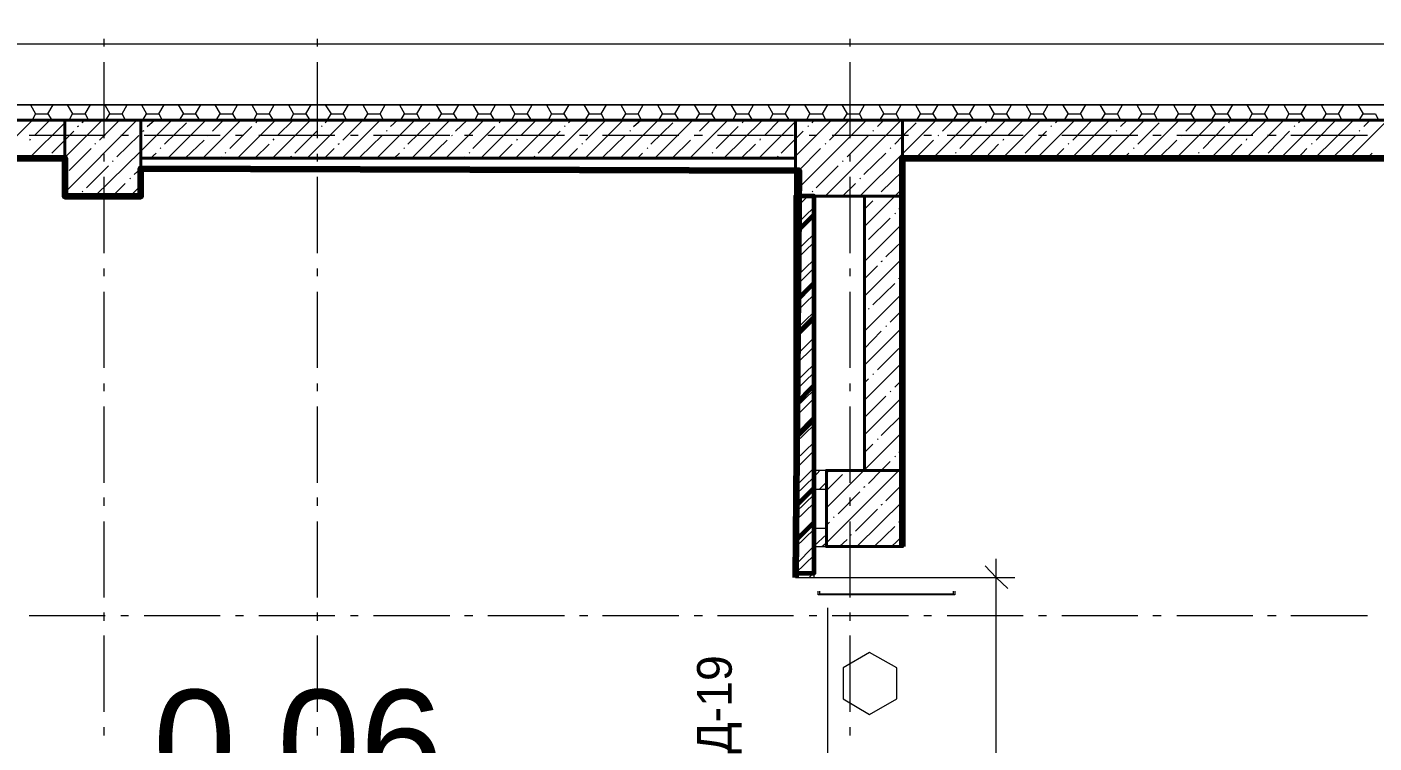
# Model space of a CAD drawing. Header units: millimetres. Extents: x -249154 to 415037, y -45458 to 354837.
# Drawn here: x -124751 to -115904, y 18835 to 23538 of the extents above; entities that cross this region are included whole.
import ezdxf

# ---------------------------------------------------------------- set-up
doc = ezdxf.new("R2010")
doc.units = ezdxf.units.MM
for name, color, linetype, lineweight in [('518 подвал шпакл базовая', 5, 'Continuous', 60), ('522 подвал шпакл финишная', 3, 'Continuous', 60), ('6.1.1) Кирпич 4 вып 28 п.', 20, 'Continuous', 60), ('696 покраска подвал', 211, 'Continuous', 120)]:
    doc.layers.add(name, color=color, linetype=linetype, lineweight=lineweight)
doc.layers.add('PDF _Текст', color=7, linetype='Continuous')
doc.styles.get("Standard").update_dxf_attribs({"font": 'arial.ttf'})

msp = doc.modelspace()

# ---------------------------------------------------------------- hatches: boundary and pattern name
at = {"layer": '6.1.1) Кирпич 4 вып 28 п.', "ltscale": 0.5}
h = msp.add_hatch(dxfattribs=at)
h.set_pattern_fill('ANSI32', color=256, scale=50)
h.paths.add_polyline_path([(-119703.7, 19951.7), (-119580.9, 19951.7), (-119580.9, 22425.7), (-119703.7, 22425.7)])

# ---------------------------------------------------------------- linework, layer by layer
at = {"lineweight": 9}
for points in [[(-145261.6, 8666.1), (-141207.4, 8666.1), (-141207.4, 909.4), (-104461.4, 909.4), (-104461.4, 23425.5), (-109621.2, 23425.5), (-118310, 23425.5), (-136505.1, 23425.5), (-136505.1, 29131.9), (-145320.9, 29131.9), (-145320.9, 28729.4)], [(-124245.1, 23408.6), (-124245.1, 23459.4)], [(-122842.8, 23408.6), (-122842.8, 23459.4)], [(-119343.6, 23408.6), (-119343.6, 23459.4)], [(-124245.1, 22807), (-124245.1, 23306.9)], [(-122842.8, 22807), (-122842.8, 23306.9)], [(-119343.6, 22807), (-119343.6, 23306.9)], [(-124728, 23027.3), (-124694.1, 22968), (-124613.6, 22968), (-124588.2, 22925.6)], [(-124613.6, 22968), (-124579.7, 23027.3)], [(-124486.5, 23027.3), (-124452.7, 22968), (-124367.9, 22968), (-124346.7, 22925.6)], [(-124367.9, 22968), (-124334, 23027.3)], [(-124240.8, 23027.3), (-124206.9, 22968), (-124126.5, 22968), (-124105.3, 22925.6)], [(-124126.5, 22968), (-124092.6, 23027.3)], [(-123999.4, 23027.3), (-123965.5, 22968), (-123885, 22968), (-123863.8, 22925.6)], [(-123885, 22968), (-123851.1, 23027.3)], [(-123757.9, 23027.3), (-123724, 22968), (-123643.5, 22968), (-123618.1, 22925.6)], [(-123643.5, 22968), (-123609.6, 23027.3)], [(-123516.4, 23027.3), (-123482.5, 22968), (-123402, 22968), (-123376.6, 22925.6)], [(-123402, 22968), (-123368.2, 23027.3)], [(-123275, 23027.3), (-123241.1, 22968), (-123160.6, 22968), (-123135.2, 22925.6)], [(-123160.6, 22968), (-123126.7, 23027.3)], [(-123033.5, 23027.3), (-122999.6, 22968), (-122919.1, 22968), (-122893.7, 22925.6)], [(-122919.1, 22968), (-122885.2, 23027.3)], [(-122792, 23027.3), (-122753.9, 22968), (-122673.4, 22968), (-122652.2, 22925.6)], [(-122673.4, 22968), (-122639.5, 23027.3)], [(-122546.3, 23027.3), (-122512.4, 22968), (-122431.9, 22968), (-122410.7, 22925.6)], [(-122431.9, 22968), (-122398, 23027.3)], [(-122304.8, 23027.3), (-122270.9, 22968), (-122190.4, 22968), (-122169.3, 22925.6)], [(-122190.4, 22968), (-122156.6, 23027.3)], [(-122063.4, 23027.3), (-122029.5, 22968), (-121949, 22968), (-121923.6, 22925.6)], [(-121949, 22968), (-121915.1, 23027.3)], [(-121821.9, 23027.3), (-121788, 22968), (-121707.5, 22968), (-121682.1, 22925.6)], [(-121707.5, 22968), (-121673.6, 23027.3)], [(-121580.4, 23027.3), (-121546.5, 22968), (-121466, 22968), (-121440.6, 22925.6)], [(-121466, 22968), (-121432.1, 23027.3)], [(-121338.9, 23027.3), (-121305.1, 22968), (-121224.6, 22968), (-121199.1, 22925.6)], [(-121224.6, 22968), (-121190.7, 23027.3)], [(-121093.2, 23027.3), (-121059.3, 22968), (-120978.9, 22968), (-120957.7, 22925.6)], [(-120978.9, 22968), (-120945, 23027.3)], [(-120851.8, 23027.3), (-120817.9, 22968), (-120737.4, 22968), (-120716.2, 22925.6)], [(-120737.4, 22968), (-120703.5, 23027.3)], [(-120610.3, 23027.3), (-120576.4, 22968), (-120495.9, 22968), (-120470.5, 22925.6)], [(-120495.9, 22968), (-120462, 23027.3)], [(-120368.8, 23027.3), (-120334.9, 22968), (-120254.4, 22968), (-120229, 22925.6)], [(-120254.4, 22968), (-120220.5, 23027.3)], [(-120127.3, 23027.3), (-120093.5, 22968), (-120013, 22968), (-119987.5, 22925.6)], [(-120013, 22968), (-119979.1, 23027.3)], [(-119885.9, 23027.3), (-119852, 22968), (-119771.5, 22968), (-119746.1, 22925.6)], [(-119771.5, 22968), (-119737.6, 23027.3)], [(-119644.4, 23027.3), (-119610.5, 22968), (-119525.8, 22968), (-119504.6, 22925.6)], [(-119525.8, 22968), (-119491.9, 23027.3)], [(-119398.7, 23027.3), (-119364.8, 22968), (-119284.3, 22968), (-119263.1, 22925.6)], [(-119284.3, 22968), (-119250.4, 23027.3)], [(-119157.2, 23027.3), (-119123.3, 22968), (-119042.8, 22968), (-119021.7, 22925.6)], [(-119042.8, 22968), (-119009, 23027.3)], [(-118915.8, 23027.3), (-118881.9, 22968), (-118801.4, 22968), (-118776, 22925.6)], [(-118801.4, 22968), (-118767.5, 23027.3)], [(-118674.3, 23027.3), (-118640.4, 22968), (-118559.9, 22968), (-118534.5, 22925.6)], [(-118559.9, 22968), (-118526, 23027.3)], [(-118432.8, 23027.3), (-118398.9, 22968), (-118318.4, 22968), (-118293, 22925.6)], [(-118318.4, 22968), (-118284.5, 23027.3)], [(-118191.3, 23027.3), (-118157.4, 22968), (-118077, 22968), (-118051.5, 22925.6)], [(-118077, 22968), (-118043.1, 23027.3)], [(-117949.9, 23027.3), (-117911.7, 22968), (-117831.3, 22968), (-117810.1, 22925.6)], [(-117831.3, 22968), (-117797.4, 23027.3)], [(-117704.2, 23027.3), (-117670.3, 22968), (-117589.8, 22968), (-117568.6, 22925.6)], [(-117589.8, 22968), (-117555.9, 23027.3)], [(-117462.7, 23027.3), (-117428.8, 22968), (-117348.3, 22968), (-117327.1, 22925.6)], [(-117348.3, 22968), (-117314.4, 23027.3)], [(-117221.2, 23027.3), (-117187.3, 22968), (-117106.8, 22968), (-117081.4, 22925.6)], [(-117106.8, 22968), (-117072.9, 23027.3)], [(-116979.7, 23027.3), (-116945.9, 22968), (-116865.4, 22968), (-116839.9, 22925.6)], [(-116865.4, 22968), (-116831.5, 23027.3)], [(-116738.3, 23027.3), (-116704.4, 22968), (-116623.9, 22968), (-116598.5, 22925.6)], [(-116623.9, 22968), (-116590, 23027.3)], [(-116496.8, 23027.3), (-116462.9, 22968), (-116382.4, 22968), (-116357, 22925.6)], [(-116382.4, 22968), (-116348.5, 23027.3)], [(-116251.1, 23027.3), (-116217.2, 22968), (-116136.7, 22968), (-116115.5, 22925.6)], [(-116136.7, 22968), (-116102.8, 23027.3)], [(-116009.6, 23027.3), (-115975.7, 22968), (-115895.2, 22968), (-115874.1, 22925.6)], [(-127358.8, 22925.6), (-104961.2, 22925.6), (-104961.2, 1409.2), (-140716, 1409.2)], [(-124965.3, 22675.7), (-124715.3, 22925.6)], [(-124736.5, 22675.7), (-124503.5, 22908.7), (-124486.5, 22925.6)], [(-124715.3, 22925.6), (-124694.1, 22968)], [(-124702.6, 22824), (-124600.9, 22925.6)], [(-124507.7, 22675.7), (-124503.5, 22679.9), (-124257.8, 22925.6)], [(-124503.5, 22451.2), (-124029, 22925.6)], [(-124473.8, 22925.6), (-124452.7, 22968)], [(-124389.1, 22908.7), (-124372.2, 22925.6)], [(-124304.4, 22425.7), (-124003.6, 22722.3), (-123800.3, 22925.6)], [(-124274.7, 22794.3), (-124143.4, 22925.6)], [(-124232.4, 22925.6), (-124206.9, 22968)], [(-123990.9, 22925.6), (-123965.5, 22968)], [(-123961.2, 22883.3), (-123914.6, 22925.6)], [(-123825.7, 22675.7), (-123575.7, 22925.6)], [(-123749.4, 22925.6), (-123724, 22968)], [(-123596.9, 22675.7), (-123347, 22925.6)], [(-123533.4, 22853.6), (-123461.4, 22925.6)], [(-123508, 22925.6), (-123482.5, 22968)], [(-123368.2, 22675.7), (-123118.2, 22925.6)], [(-123262.2, 22925.6), (-123241.1, 22968)], [(-123245.3, 22908.7), (-123241.1, 22917.2)], [(-123139.4, 22675.7), (-122889.4, 22925.6)], [(-123105.5, 22824), (-123003.8, 22925.6)], [(-123020.8, 22925.6), (-122999.6, 22968)], [(-122910.6, 22675.7), (-122660.7, 22925.6)], [(-122792, 22908.7), (-122775.1, 22925.6)], [(-122779.3, 22925.6), (-122753.9, 22968)], [(-122681.9, 22675.7), (-122431.9, 22925.6)], [(-122677.6, 22794.3), (-122546.3, 22925.6)], [(-122537.8, 22925.6), (-122512.4, 22968)], [(-122453.1, 22675.7), (-122203.2, 22925.6)], [(-122364.1, 22883.3), (-122317.5, 22925.6)], [(-122296.4, 22925.6), (-122270.9, 22968)], [(-122224.3, 22675.7), (-121974.4, 22925.6)], [(-122054.9, 22925.6), (-122029.5, 22968)], [(-121999.8, 22675.7), (-121749.9, 22925.6)], [(-121936.3, 22853.6), (-121860, 22925.6)], [(-121809.2, 22925.6), (-121788, 22968)], [(-121771, 22675.7), (-121521.1, 22925.6)], [(-121648.2, 22908.7), (-121644, 22917.2)], [(-121567.7, 22925.6), (-121546.5, 22968)], [(-121542.3, 22675.7), (-121292.3, 22925.6)], [(-121508.4, 22824), (-121406.7, 22925.6)], [(-121326.2, 22925.6), (-121305.1, 22968)], [(-121313.5, 22675.7), (-121063.6, 22925.6)], [(-121194.9, 22908.7), (-121178, 22925.6)], [(-121084.8, 22925.6), (-121059.3, 22968)], [(-121084.8, 22675.7), (-120834.8, 22925.6)], [(-121080.5, 22794.3), (-120949.2, 22925.6)], [(-120856, 22675.7), (-120606.1, 22925.6)], [(-120843.3, 22925.6), (-120817.9, 22968)], [(-120767, 22883.3), (-120720.4, 22925.6)], [(-120627.2, 22675.7), (-120377.3, 22925.6)], [(-120601.8, 22925.6), (-120576.4, 22968)], [(-120398.5, 22675.7), (-120148.5, 22925.6)], [(-120360.3, 22925.6), (-120334.9, 22968)], [(-120334.9, 22853.6), (-120262.9, 22925.6)], [(-120173.9, 22675.7), (-119919.8, 22925.6)], [(-120114.6, 22925.6), (-120093.5, 22968)], [(-120051.1, 22908.7), (-120046.9, 22917.2)], [(-119945.2, 22675.7), (-119703.7, 22917.2), (-119695.2, 22925.6)], [(-119907.1, 22824), (-119809.6, 22925.6)], [(-119873.2, 22925.6), (-119852, 22968)], [(-119716.4, 22675.7), (-119703.7, 22688.4), (-119466.5, 22925.6)], [(-119703.7, 22459.6), (-119237.7, 22925.6)], [(-119631.7, 22925.6), (-119610.5, 22968)], [(-119593.6, 22908.7), (-119580.9, 22925.6)], [(-119508.8, 22425.7), (-119009, 22925.6)], [(-119479.2, 22794.3), (-119352.1, 22925.6)], [(-119390.2, 22925.6), (-119364.8, 22968)], [(-119280.1, 22425.7), (-119000.5, 22705.3), (-118780.2, 22925.6)], [(-119165.7, 22883.3), (-119123.3, 22925.6)], [(-119148.8, 22925.6), (-119123.3, 22968)], [(-118907.3, 22925.6), (-118881.9, 22968)], [(-118801.4, 22675.7), (-118551.4, 22925.6)], [(-118737.8, 22853.6), (-118665.8, 22925.6)], [(-118665.8, 22925.6), (-118640.4, 22968)], [(-118572.6, 22675.7), (-118322.7, 22925.6)], [(-118454, 22908.7), (-118449.8, 22917.2)], [(-118420.1, 22925.6), (-118398.9, 22968)], [(-118343.8, 22675.7), (-118093.9, 22925.6)], [(-118310, 22824), (-118208.3, 22925.6)], [(-118178.6, 22925.6), (-118157.4, 22968)], [(-118119.3, 22675.7), (-117869.4, 22925.6)], [(-117996.5, 22908.7), (-117979.5, 22925.6)], [(-117937.2, 22925.6), (-117911.7, 22968)], [(-117890.6, 22675.7), (-117640.6, 22925.6)], [(-117882.1, 22794.3), (-117755, 22925.6)], [(-117695.7, 22925.6), (-117670.3, 22968)], [(-117661.8, 22675.7), (-117411.9, 22925.6)], [(-117568.6, 22883.3), (-117526.2, 22925.6)], [(-117454.2, 22925.6), (-117428.8, 22968)], [(-117433, 22675.7), (-117183.1, 22925.6)], [(-117212.7, 22925.6), (-117187.3, 22968)], [(-117204.3, 22675.7), (-116954.3, 22925.6)], [(-117140.7, 22853.6), (-117068.7, 22925.6)], [(-116975.5, 22675.7), (-116725.6, 22925.6)], [(-116971.3, 22925.6), (-116945.9, 22968)], [(-116856.9, 22908.7), (-116852.7, 22917.2)], [(-116746.7, 22675.7), (-116496.8, 22925.6)], [(-116725.6, 22925.6), (-116704.4, 22968)], [(-116712.9, 22824), (-116611.2, 22925.6)], [(-116518, 22675.7), (-116268, 22925.6)], [(-116484.1, 22925.6), (-116462.9, 22968)], [(-116399.4, 22908.7), (-116382.4, 22925.6)], [(-116293.5, 22675.7), (-116039.3, 22925.6)], [(-116285, 22794.3), (-116153.7, 22925.6)], [(-116242.6, 22925.6), (-116217.2, 22968)], [(-116064.7, 22675.7), (-115814.8, 22925.6)], [(-116001.2, 22925.6), (-115975.7, 22968)], [(-115971.5, 22883.3), (-115929.1, 22925.6)], [(-124736.5, 22828.2), (-124236.6, 22828.2)], [(-124588.2, 22709.6), (-124503.5, 22794.3), (-124444.2, 22853.6)], [(-124418.8, 22883.3), (-124410.3, 22887.5)], [(-124134.9, 22828.2), (-124084.1, 22828.2)], [(-123990.9, 22853.6), (-123982.4, 22857.9)], [(-123982.4, 22828.2), (-123482.5, 22828.2)], [(-123846.9, 22768.9), (-123702.8, 22908.7)], [(-123563, 22824), (-123554.6, 22828.2)], [(-123419, 22739.2), (-123275, 22883.3)], [(-123380.9, 22828.2), (-123330, 22828.2)], [(-123228.4, 22828.2), (-122728.5, 22828.2)], [(-122991.1, 22709.6), (-122847.1, 22853.6)], [(-122817.4, 22883.3), (-122813.2, 22887.5)], [(-122626.8, 22828.2), (-122576, 22828.2)], [(-122474.3, 22828.2), (-121974.4, 22828.2)], [(-122389.6, 22853.6), (-122385.3, 22857.9)], [(-122249.8, 22768.9), (-122105.7, 22908.7)], [(-121961.7, 22824), (-121957.4, 22828.2)], [(-121877, 22828.2), (-121821.9, 22828.2)], [(-121821.9, 22739.2), (-121677.9, 22883.3)], [(-121724.5, 22828.2), (-121220.3, 22828.2)], [(-121394, 22709.6), (-121250, 22853.6)], [(-121220.3, 22883.3), (-121216.1, 22887.5)], [(-121122.9, 22828.2), (-121067.8, 22828.2)], [(-120970.4, 22828.2), (-120470.5, 22828.2)], [(-120792.5, 22853.6), (-120788.2, 22857.9)], [(-120652.7, 22768.9), (-120508.6, 22908.7)], [(-120368.8, 22828.2), (-120313.7, 22828.2)], [(-120364.6, 22824), (-120360.3, 22828.2)], [(-120224.8, 22739.2), (-120080.7, 22883.3)], [(-120216.3, 22828.2), (-119716.4, 22828.2)], [(-119796.9, 22709.6), (-119703.7, 22802.8), (-119652.9, 22853.6)], [(-119623.2, 22883.3), (-119619, 22887.5)], [(-119614.8, 22828.2), (-119563.9, 22828.2)], [(-119462.2, 22828.2), (-118962.4, 22828.2)], [(-119195.4, 22853.6), (-119191.1, 22857.9)], [(-119051.3, 22768.9), (-119000.5, 22819.7), (-118911.5, 22908.7)], [(-118860.7, 22828.2), (-118809.8, 22828.2)], [(-118767.5, 22824), (-118763.2, 22828.2)], [(-118708.2, 22828.2), (-118208.3, 22828.2)], [(-118623.4, 22739.2), (-118483.6, 22883.3)], [(-118195.6, 22709.6), (-118055.8, 22853.6)], [(-118106.6, 22828.2), (-118055.8, 22828.2)], [(-118026.1, 22883.3), (-118021.9, 22887.5)], [(-117954.1, 22828.2), (-117454.2, 22828.2)], [(-117598.3, 22853.6), (-117594, 22857.9)], [(-117454.2, 22768.9), (-117314.4, 22908.7)], [(-117356.8, 22828.2), (-117301.7, 22828.2)], [(-117200, 22828.2), (-116700.1, 22828.2)], [(-117170.4, 22824), (-117166.1, 22828.2)], [(-117026.3, 22739.2), (-116886.5, 22883.3)], [(-116602.7, 22828.2), (-116547.6, 22828.2)], [(-116598.5, 22709.6), (-116458.7, 22853.6)], [(-116450.2, 22828.2), (-115946.1, 22828.2)], [(-116429, 22883.3), (-116424.8, 22887.5)], [(-116001.2, 22853.6), (-115996.9, 22857.9)], [(-124732.3, 22794.3), (-124728, 22802.8)], [(-124473.8, 22595.2), (-124329.8, 22739.2)], [(-124304.4, 22768.9), (-124300.1, 22773.1)], [(-124160.3, 22684.2), (-124016.3, 22824)], [(-123876.5, 22739.2), (-123872.3, 22743.5)], [(-123711.3, 22675.7), (-123588.4, 22794.3)], [(-123253.8, 22675.7), (-123160.6, 22768.9)], [(-123135.2, 22794.3), (-123126.7, 22802.8)], [(-122796.2, 22675.7), (-122732.7, 22739.2)], [(-122707.3, 22768.9), (-122698.8, 22773.1)], [(-122563.2, 22684.2), (-122419.2, 22824)], [(-122275.2, 22739.2), (-122270.9, 22743.5)], [(-122114.2, 22675.7), (-121991.3, 22794.3)], [(-121656.7, 22675.7), (-121563.5, 22768.9)], [(-121533.8, 22794.3), (-121529.6, 22802.8)], [(-121199.1, 22675.7), (-121135.6, 22739.2)], [(-121105.9, 22768.9), (-121101.7, 22773.1)], [(-120966.1, 22684.2), (-120822.1, 22824)], [(-120678.1, 22739.2), (-120673.8, 22743.5)], [(-120512.9, 22675.7), (-120394.2, 22794.3)], [(-120059.6, 22675.7), (-119966.4, 22768.9)], [(-119936.7, 22794.3), (-119932.5, 22802.8)], [(-119682.5, 22595.2), (-119538.5, 22739.2)], [(-119508.8, 22768.9), (-119504.6, 22773.1)], [(-119364.8, 22684.2), (-119225, 22824)], [(-119081, 22739.2), (-119076.7, 22743.5)], [(-118915.8, 22675.7), (-118797.1, 22794.3)], [(-118458.2, 22675.7), (-118369.3, 22768.9)], [(-118339.6, 22794.3), (-118335.4, 22802.8)], [(-118004.9, 22675.7), (-117941.4, 22739.2)], [(-117911.7, 22768.9), (-117907.5, 22773.1)], [(-117767.7, 22684.2), (-117627.9, 22824)], [(-117483.9, 22739.2), (-117479.6, 22743.5)], [(-117318.7, 22675.7), (-117200, 22794.3)], [(-116861.1, 22675.7), (-116772.2, 22768.9)], [(-116742.5, 22794.3), (-116738.3, 22802.8)], [(-116403.6, 22675.7), (-116344.3, 22739.2)], [(-116314.6, 22768.9), (-116310.4, 22773.1)], [(-116170.6, 22684.2), (-116026.6, 22824)], [(-124617.9, 22684.2), (-124613.6, 22688.4)], [(-124245.1, 22654.5), (-124245.1, 22705.3)], [(-124190, 22654.5), (-124185.8, 22658.7)], [(-123940.1, 22675.7), (-123901.9, 22709.6)], [(-123482.5, 22675.7), (-123474.1, 22684.2)], [(-123448.6, 22709.6), (-123444.4, 22713.8)], [(-123020.8, 22684.2), (-123012.3, 22688.4)], [(-122842.8, 22654.5), (-122842.8, 22705.3)], [(-122338.7, 22675.7), (-122304.8, 22709.6)], [(-121885.4, 22675.7), (-121877, 22684.2)], [(-121847.3, 22709.6), (-121843.1, 22713.8)], [(-121419.4, 22684.2), (-121415.2, 22688.4)], [(-120741.6, 22675.7), (-120707.7, 22709.6)], [(-120284.1, 22675.7), (-120279.9, 22684.2)], [(-120250.2, 22709.6), (-120246, 22713.8)], [(-119822.3, 22684.2), (-119818.1, 22688.4)], [(-119394.5, 22654.5), (-119390.2, 22658.7)], [(-119343.6, 22654.5), (-119343.6, 22705.3)], [(-119254.7, 22569.8), (-119110.6, 22709.6)], [(-118687, 22675.7), (-118682.8, 22684.2)], [(-118653.1, 22709.6), (-118648.9, 22713.8)], [(-118225.2, 22684.2), (-118221, 22688.4)], [(-117547.4, 22675.7), (-117513.5, 22709.6)], [(-117089.9, 22675.7), (-117085.7, 22684.2)], [(-117056, 22709.6), (-117051.8, 22713.8)], [(-116628.1, 22684.2), (-116623.9, 22688.4)], [(-115950.3, 22675.7), (-115916.4, 22709.6)], [(-124503.5, 22569.8), (-124499.3, 22574)], [(-124359.5, 22480.8), (-124215.4, 22624.9)], [(-124046, 22569.8), (-124003.6, 22607.9)], [(-119568.2, 22480.8), (-119424.1, 22624.9)], [(-119140.3, 22455.4), (-119000.5, 22591)], [(-124245.1, 22053), (-124245.1, 22552.8)], [(-124190, 22425.7), (-124105.3, 22510.5)], [(-124075.6, 22540.1), (-124071.4, 22544.4)], [(-124075.6, 22425.7), (-124003.6, 22493.5)], [(-122842.8, 22053), (-122842.8, 22552.8)], [(-119394.5, 22425.7), (-119309.7, 22510.5)], [(-119343.6, 22053), (-119343.6, 22552.8)], [(-119280.1, 22540.1), (-119275.8, 22544.4)], [(-119250.4, 22226.6), (-119051.3, 22425.7), (-119000.5, 22476.6)], [(-124389.1, 22455.4), (-124384.9, 22459.6)], [(-119703.7, 22404.6), (-119678.3, 22425.7)], [(-119703.7, 22345.3), (-119623.2, 22425.7)], [(-119593.6, 22455.4), (-119589.3, 22459.6)], [(-119250.4, 22341), (-119195.4, 22396.1)], [(-119165.7, 22425.7), (-119161.5, 22430)], [(-119165.7, 22425.7), (-119165.7, 22425.7)], [(-119703.7, 22235.1), (-119580.9, 22353.7)], [(-119051.3, 22311.4), (-119047.1, 22315.6)], [(-119025.9, 22341), (-119000.5, 22362.2)], [(-119703.7, 22175.8), (-119580.9, 22294.4)], [(-119250.4, 21997.9), (-119000.5, 22247.8)], [(-119225, 22141.9), (-119081, 22281.7)], [(-119703.7, 22061.4), (-119580.9, 22180)], [(-119703.7, 22006.4), (-119580.9, 22125)], [(-119110.6, 22027.5), (-119000.5, 22133.4)], [(-119250.4, 22112.3), (-119246.2, 22116.5)], [(-124245.1, 21900.4), (-124245.1, 21951.3)], [(-122842.8, 21900.4), (-122842.8, 21951.3)], [(-119703.7, 21892), (-119580.9, 22010.6)], [(-119703.7, 21832.7), (-119580.9, 21955.5)], [(-119343.6, 21900.4), (-119343.6, 21951.3)], [(-119250.4, 21769.1), (-119000.5, 22019.1)], [(-119250.4, 21883.5), (-119165.7, 21968.2)], [(-119140.3, 21997.9), (-119131.8, 22002.1)], [(-119195.4, 21714), (-119051.3, 21853.8)], [(-119025.9, 21883.5), (-119021.7, 21887.7)], [(-124245.1, 21298.9), (-124245.1, 21798.8)], [(-122842.8, 21298.9), (-122842.8, 21798.8)], [(-119703.7, 21718.3), (-119580.9, 21841.1)], [(-119703.7, 21663.2), (-119580.9, 21781.8)], [(-119343.6, 21298.9), (-119343.6, 21798.8)], [(-119250.4, 21540.4), (-119000.5, 21790.3)], [(-119225, 21684.4), (-119220.8, 21688.6)], [(-119081, 21599.7), (-119000.5, 21680.2)], [(-119703.7, 21548.8), (-119580.9, 21667.4)], [(-119703.7, 21489.5), (-119580.9, 21612.4)], [(-119250.4, 21315.8), (-119000.5, 21565.8)], [(-119250.4, 21426), (-119140.3, 21540.4)], [(-119110.6, 21570), (-119106.4, 21574.2)], [(-119703.7, 21375.1), (-119580.9, 21498)], [(-119703.7, 21320.1), (-119580.9, 21438.7)], [(-119165.7, 21286.2), (-119025.9, 21426)], [(-119703.7, 21205.7), (-119580.9, 21324.3)], [(-119250.4, 21087.1), (-119000.5, 21337)], [(-119703.7, 21150.6), (-119580.9, 21269.2)], [(-119195.4, 21256.5), (-119191.1, 21260.8)], [(-124245.1, 21146.4), (-124245.1, 21197.2)], [(-122842.8, 21146.4), (-122842.8, 21197.2)], [(-119703.7, 21036.2), (-119580.9, 21154.8)], [(-119343.6, 21146.4), (-119343.6, 21197.2)], [(-119250.4, 21201.4), (-119225, 21226.9)], [(-119081, 21142.1), (-119076.7, 21146.4)], [(-119051.3, 21171.8), (-119000.5, 21222.6)], [(-119703.7, 20976.9), (-119580.9, 21099.8)], [(-119250.4, 20972.7), (-119110.6, 21112.5)], [(-119250.4, 20858.3), (-119000.5, 21108.2)], [(-124245.1, 20544.8), (-124245.1, 21044.7)], [(-122842.8, 20544.8), (-122842.8, 21044.7)], [(-119703.7, 20862.5), (-119580.9, 20985.4)], [(-119343.6, 20544.8), (-119343.6, 21044.7)], [(-119140.3, 20854.1), (-119000.5, 20993.9)], [(-119703.7, 20807.5), (-119580.9, 20926.1)], [(-119703.7, 20693.1), (-119580.9, 20811.7)], [(-119250.4, 20629.5), (-119000.5, 20879.5)], [(-119250.4, 20743.9), (-119195.4, 20799)], [(-119165.7, 20828.6), (-119161.5, 20832.9)], [(-119703.7, 20633.8), (-119580.9, 20756.6)], [(-119051.3, 20714.3), (-119047.1, 20718.5)], [(-119025.9, 20743.9), (-119000.5, 20765.1)], [(-119703.7, 20519.4), (-119580.9, 20642.2)], [(-119703.7, 20464.3), (-119580.9, 20582.9), (-119542.7, 20625.3)], [(-119500.4, 20150.8), (-119025.9, 20625.3), (-119000.5, 20650.7)], [(-119500.4, 20608.4), (-119483.4, 20625.3)], [(-119500.4, 20379.6), (-119254.7, 20625.3)], [(-119225, 20540.6), (-119140.3, 20625.3), (-119081, 20684.6)], [(-119547, 20502.4), (-119500.4, 20549)], [(-119500.4, 20494), (-119394.5, 20599.9)], [(-119110.6, 20426.2), (-119000.5, 20536.3)], [(-124245.1, 20392.3), (-124245.1, 20447.4)], [(-122842.8, 20392.3), (-122842.8, 20447.4)], [(-119703.7, 20349.9), (-119580.9, 20468.6)], [(-119424.1, 20341.5), (-119280.1, 20485.5)], [(-119343.6, 20392.3), (-119343.6, 20447.4)], [(-119254.7, 20515.2), (-119246.2, 20519.4)], [(-119703.7, 20294.9), (-119580.9, 20413.5)], [(-119309.7, 20227.1), (-119165.7, 20371.1)], [(-119301.3, 20125.4), (-119000.5, 20422)], [(-119140.3, 20400.8), (-119131.8, 20405)], [(-124245.1, 19790.7), (-124245.1, 20290.6)], [(-122842.8, 19790.7), (-122842.8, 20290.6)], [(-119703.7, 20180.5), (-119580.9, 20299.1)], [(-119500.4, 20265.2), (-119479.2, 20286.4)], [(-119453.8, 20316.1), (-119449.5, 20320.3)], [(-119343.6, 19790.7), (-119343.6, 20290.6)], [(-119025.9, 20286.4), (-119021.7, 20290.6)], [(-119703.7, 20121.2), (-119580.9, 20239.8), (-119580.9, 20244)], [(-119703.7, 20006.8), (-119580.9, 20129.7), (-119500.4, 20205.9)], [(-119339.4, 20201.7), (-119335.2, 20205.9)], [(-119186.9, 20125.4), (-119051.3, 20256.7)], [(-119072.5, 20125.4), (-119000.5, 20193.2)], [(-119530, 20125.4), (-119500.4, 20150.8)], [(-119415.6, 20125.4), (-119364.8, 20172)], [(-119703.7, 19951.7), (-119580.9, 20070.3)], [(-118386.2, 18401.2), (-118386.2, 20044.9)], [(-119614.8, 19922.1), (-119580.9, 19956)], [(-119602, 19922.1), (-118386.2, 19922.1), (-118263.4, 19922.1)], [(-118657.3, 19833.1), (-118657.3, 19807.7), (-119555.4, 19807.7), (-119555.4, 19833.1)], [(-119547, 19833.1), (-119547, 19816.2), (-118665.8, 19816.2), (-118665.8, 19833.1)], [(-124736.5, 19672.1), (-124236.6, 19672.1)], [(-124245.1, 19638.2), (-124245.1, 19693.3)], [(-124134.9, 19672.1), (-124084.1, 19672.1)], [(-123982.4, 19672.1), (-123482.5, 19672.1)], [(-123380.9, 19672.1), (-123330, 19672.1)], [(-123228.4, 19672.1), (-122728.5, 19672.1)], [(-122842.8, 19638.2), (-122842.8, 19693.3)], [(-122626.8, 19672.1), (-122576, 19672.1)], [(-122474.3, 19672.1), (-121974.4, 19672.1)], [(-121877, 19672.1), (-121821.9, 19672.1)], [(-121724.5, 19672.1), (-121220.3, 19672.1)], [(-121122.9, 19672.1), (-121067.8, 19672.1)], [(-120970.4, 19672.1), (-120470.5, 19672.1)], [(-120368.8, 19672.1), (-120313.7, 19672.1)], [(-120216.3, 19672.1), (-119716.4, 19672.1)], [(-119614.8, 19672.1), (-119563.9, 19672.1)], [(-119491.9, 18723.2), (-119491.9, 19723)], [(-119462.2, 19672.1), (-118962.4, 19672.1)], [(-119343.6, 19638.2), (-119343.6, 19693.3)], [(-118860.7, 19672.1), (-118809.8, 19672.1)], [(-118708.2, 19672.1), (-118208.3, 19672.1)], [(-118106.6, 19672.1), (-118055.8, 19672.1)], [(-117954.1, 19672.1), (-117454.2, 19672.1)], [(-117356.8, 19672.1), (-117301.7, 19672.1)], [(-117200, 19672.1), (-116700.1, 19672.1)], [(-116602.7, 19672.1), (-116547.6, 19672.1)], [(-116450.2, 19672.1), (-115946.1, 19672.1)], [(-124245.1, 19040.9), (-124245.1, 19540.8)], [(-122842.8, 19040.9), (-122842.8, 19540.8)], [(-119343.6, 19040.9), (-119343.6, 19540.8)], [(-124245.1, 18884.2), (-124245.1, 18939.2)], [(-122842.8, 18884.2), (-122842.8, 18939.2)], [(-119343.6, 18884.2), (-119343.6, 18939.2)]]:
    msp.add_lwpolyline(points, dxfattribs=at)
for points in [[(-104859.6, 23027.3), (-104859.6, 1409.2), (-104859.6, 23027.3), (-104961.2, 23027.3), (-136903.3, 23027.3), (-104961.2, 23027.3)], [(-119580.9, 20125.4), (-119500.4, 20125.4), (-119500.4, 20244), (-119580.9, 20244), (-119580.9, 20502.4), (-119500.4, 20502.4), (-119500.4, 20625.3), (-119580.9, 20625.3), (-119580.9, 22425.7), (-119703.7, 22425.7), (-119703.7, 19922.1), (-119580.9, 19922.1)], [(-119390.2, 19125.6), (-119216.5, 19024), (-119038.6, 19125.6), (-119038.6, 19329), (-119216.5, 19430.7), (-119390.2, 19329)]]:
    msp.add_lwpolyline(points, close=True, dxfattribs=at)
at = {"lineweight": 40}
for points in [[(-124003.6, 22675.7), (-119703.7, 22675.7), (-119703.7, 22925.6), (-127358.8, 22925.6)], [(-112035.9, 22675.7), (-110934.5, 22675.7), (-110934.5, 22925.6), (-119000.5, 22925.6), (-119000.5, 22675.7), (-112154.6, 22675.7)], [(-137004.9, 22675.7), (-129477, 22675.7), (-129477, 19273.9), (-135263.8, 19273.9), (-135484.1, 19273.9), (-135484.1, 15139.2), (-135581.5, 15139.2), (-135581.5, 14918.9), (-135263.8, 14918.9), (-135263.8, 15139.2), (-135263.8, 17130.3), (-131561.2, 17130.3), (-131561.2, 16732.1), (-131340.9, 16732.1), (-131340.9, 17130.3), (-131340.9, 17350.6), (-132340.7, 17350.6), (-132340.7, 19053.6), (-129256.7, 19053.6), (-129256.7, 19273.9), (-129256.7, 22675.7), (-127358.8, 22675.7), (-124503.5, 22675.7)]]:
    msp.add_lwpolyline(points, dxfattribs=at)
for points in [[(-124003.6, 22925.6), (-124503.5, 22925.6), (-124503.5, 22425.7), (-124003.6, 22425.7)], [(-119000.5, 22925.6), (-119703.7, 22925.6), (-119703.7, 22425.7), (-119000.5, 22425.7)], [(-119250.4, 22425.7), (-119250.4, 20625.3), (-119000.5, 20625.3), (-119000.5, 22425.7)], [(-119000.5, 20625.3), (-119500.4, 20625.3), (-119500.4, 20125.4), (-119000.5, 20125.4)]]:
    msp.add_lwpolyline(points, close=True, dxfattribs=at)
at = {"lineweight": 18}
msp.add_lwpolyline([(-118458.2, 19998.3), (-118386.2, 19922.1), (-118310, 19850.1)], dxfattribs=at)
at = {"layer": '518 подвал шпакл базовая', "ltscale": 0.5}
msp.add_lwpolyline([(-129252.4, 15418.8), (-129188.9, 22675.7), (-124503.5, 22675.7), (-124503.5, 22425.7), (-124003.6, 22425.7), (-124003.6, 22607.9), (-119682.5, 22595.2), (-119703.7, 19922.1)], dxfattribs=at)
at = {"layer": '522 подвал шпакл финишная', "ltscale": 0.5}
for points in [[(-129252.4, 15418.8), (-129188.9, 22675.7), (-124503.5, 22675.7), (-124503.5, 22425.7), (-124003.6, 22425.7), (-124003.6, 22607.9), (-119682.5, 22595.2), (-119703.7, 19922.1)], [(-119000.5, 20125.4), (-119000.5, 22675.7), (-112154.6, 22675.7), (-112154.6, 15005.7), (-113946.5, 15005.7), (-113946.5, 15418.8), (-114446.4, 15418.8), (-114446.4, 15041.8), (-114997.1, 15050.3)]]:
    msp.add_lwpolyline(points, dxfattribs=at)
at = {"layer": '6.1.1) Кирпич 4 вып 28 п.', "ltscale": 0.5}
msp.add_lwpolyline([(-119703.7, 19951.7), (-119580.9, 19951.7), (-119580.9, 22425.7), (-119703.7, 22425.7)], close=True, dxfattribs=at)
at = {"layer": '696 покраска подвал', "ltscale": 0.5}
for points in [[(-129252.4, 15418.8), (-129188.9, 22675.7), (-124503.5, 22675.7), (-124503.5, 22425.7), (-124003.6, 22425.7), (-124003.6, 22607.9), (-119682.5, 22595.2), (-119703.7, 19922.1)], [(-119000.5, 20125.4), (-119000.5, 22675.7), (-112154.6, 22675.7), (-112154.6, 15005.7), (-113946.5, 15005.7), (-113946.5, 15418.8), (-114446.4, 15418.8), (-114446.4, 15041.8), (-114997.1, 15050.3)]]:
    msp.add_lwpolyline(points, dxfattribs=at)

# ---------------------------------------------------------------- texts
at = {"insert": (-123922.5, 18830), "char_height": 700, "attachment_point": 4}
msp.add_mtext('0.06', dxfattribs=at)
at = {"layer": 'PDF _Текст', "insert": (-120203.2, 18765.8), "char_height": 227.67, "attachment_point": 4, "rotation": 90, "style": ''}
msp.add_mtext('Д-19', dxfattribs=at)

doc.saveas('drawing.dxf')
